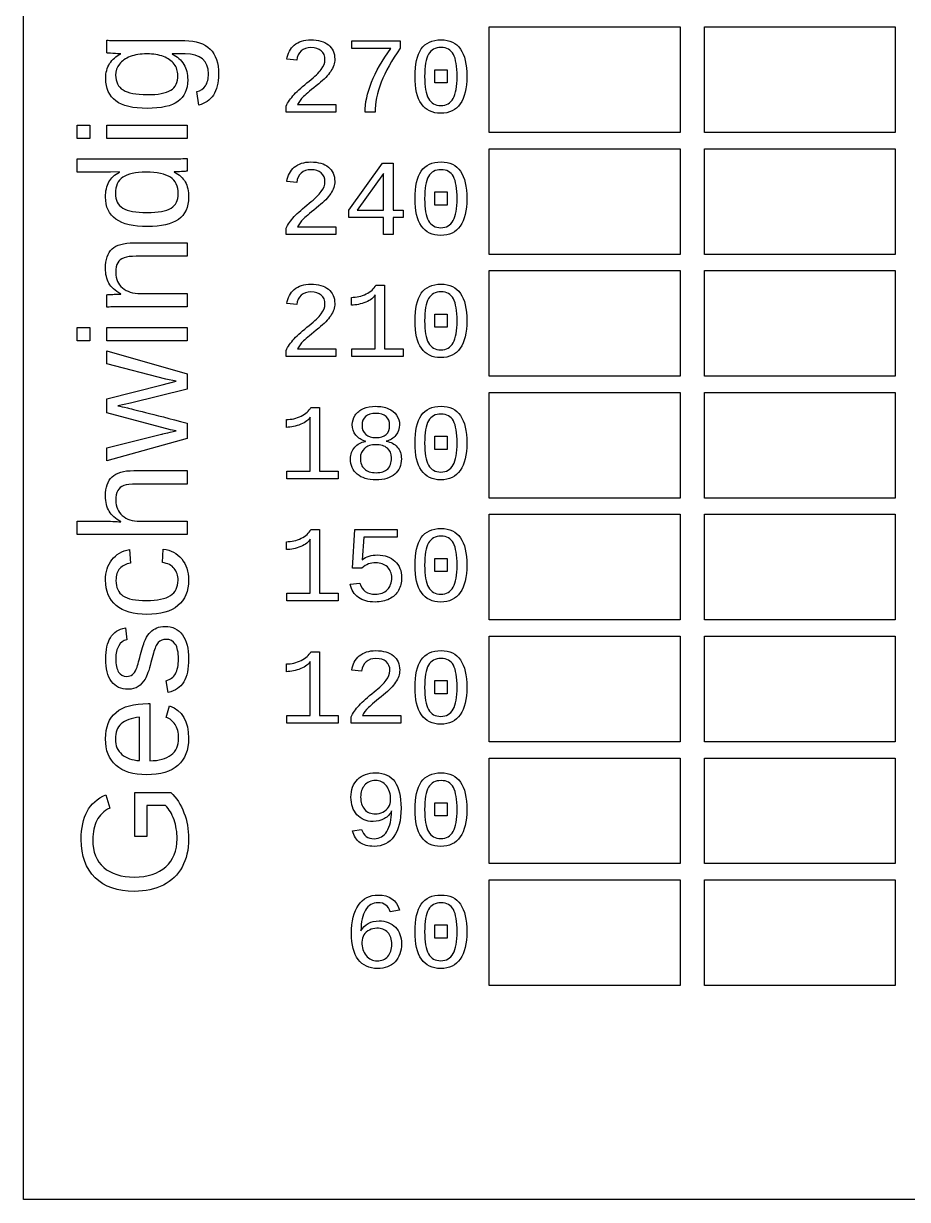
# Model space of a CAD drawing. Extents: x 0 to 218, y 0 to 155.
# Drawn here: x 0.1 to 57.7, y 0.1 to 76.7 of the extents above; entities that cross this region are included whole.
import ezdxf

# ---------------------------------------------------------------- set-up
doc = ezdxf.new("R2010")
doc.units = 0
doc.layers.add('Ebene_1', color=7, linetype='CONTINUOUS')

msp = doc.modelspace()

# ---------------------------------------------------------------- linework, layer by layer
at = {"layer": 'Ebene_1', "color": 7}
for points in [[(0.131722, 154.868278), (217.86828, 154.868278), (217.86828, 154.868278), (217.86828, 0.131717), (217.86828, 0.131717), (0.131722, 0.131717), (0.131722, 0.131717), (0.131722, 154.868278), (0.131722, 154.868278)], [(30.458334, 76.514539), (42.89375, 76.514539), (42.89375, 76.514539), (42.89375, 69.635369), (42.89375, 69.635369), (30.458334, 69.635369), (30.458334, 69.635369), (30.458334, 76.514539), (30.458334, 76.514539)], [(44.481251, 76.514539), (56.916667, 76.514539), (56.916667, 76.514539), (56.916667, 69.635369), (56.916667, 69.635369), (44.481251, 69.635369), (44.481251, 69.635369), (44.481251, 76.514539), (44.481251, 76.514539)], [(8.177939, 74.756552)], [(26.914361, 72.86778), (26.914361, 73.725609), (27.723959, 73.725609), (27.723959, 72.86778)], [(12.837086, 73.435004)], [(28.375083, 73.281194)], [(29.005535, 73.281194)], [(4.459303, 69.253357), (3.629724, 69.253357), (3.629724, 70.121521), (4.459303, 70.121521)], [(10.787254, 69.253357), (5.568624, 69.253357), (5.568624, 70.121521), (10.787254, 70.121521)], [(30.458334, 68.577031), (42.89375, 68.577031), (42.89375, 68.577031), (42.89375, 61.697862), (42.89375, 61.697862), (30.458334, 61.697862), (30.458334, 61.697862), (30.458334, 68.577031), (30.458334, 68.577031)], [(44.481251, 68.577031), (56.916667, 68.577031), (56.916667, 68.577031), (56.916667, 61.697862), (56.916667, 61.697862), (44.481251, 61.697862), (44.481251, 61.697862), (44.481251, 68.577031), (44.481251, 68.577031)], [(24.203072, 64.096071), (24.203072, 62.997086), (23.582955, 62.997086), (23.582955, 64.096071), (21.329861, 64.096071), (21.329861, 64.578385), (23.517497, 67.644521), (24.203072, 67.644521), (24.203072, 64.585275), (24.850748, 64.585275), (24.850748, 64.096071)], [(23.582955, 66.972725), (21.860406, 64.585275), (23.582955, 64.585275)], [(26.914361, 64.909114), (26.914361, 65.766943), (27.723959, 65.766943), (27.723959, 64.909114)], [(28.375083, 65.322525)], [(29.005535, 65.322525)], [(8.173116, 64.420578)], [(30.458334, 60.639523), (42.89375, 60.639523), (42.89375, 60.639523), (42.89375, 53.760354), (42.89375, 53.760354), (30.458334, 53.760354), (30.458334, 53.760354), (30.458334, 60.639523), (30.458334, 60.639523)], [(44.481251, 60.639523), (56.916667, 60.639523), (56.916667, 60.639523), (56.916667, 53.760354), (56.916667, 53.760354), (44.481251, 53.760354), (44.481251, 53.760354), (44.481251, 60.639523), (44.481251, 60.639523)], [(26.914361, 56.950447), (26.914361, 57.808276), (27.723959, 57.808276), (27.723959, 56.950447)], [(4.459303, 56.057262), (3.629724, 56.057262), (3.629724, 56.925426), (4.459303, 56.925426)], [(10.787254, 56.057262), (5.568624, 56.057262), (5.568624, 56.925426), (10.787254, 56.925426)], [(28.375083, 57.363858)], [(29.005535, 57.363858)], [(30.458334, 52.702039), (42.89375, 52.702039), (42.89375, 52.702039), (42.89375, 45.822867), (42.89375, 45.822867), (30.458334, 45.822867), (30.458334, 45.822867), (30.458334, 52.702039), (30.458334, 52.702039)], [(44.481251, 52.702039), (56.916667, 52.702039), (56.916667, 52.702039), (56.916667, 45.822867), (56.916667, 45.822867), (44.481251, 45.822867), (44.481251, 45.822867), (44.481251, 52.702039), (44.481251, 52.702039)], [(23.979139, 50.566188)], [(26.914361, 48.99178), (26.914361, 49.849608), (27.723959, 49.849608), (27.723959, 48.99178)], [(28.375083, 49.405191)], [(29.005535, 49.405191)], [(24.099718, 48.440564)], [(24.743952, 48.381998)], [(30.458334, 44.764527), (42.89375, 44.764527), (42.89375, 44.764527), (42.89375, 37.885357), (42.89375, 37.885357), (30.458334, 37.885357), (30.458334, 37.885357), (30.458334, 44.764527), (30.458334, 44.764527)], [(44.481251, 44.764527), (56.916667, 44.764527), (56.916667, 44.764527), (56.916667, 37.885357), (56.916667, 37.885357), (44.481251, 37.885357), (44.481251, 37.885357), (44.481251, 44.764527), (44.481251, 44.764527)], [(26.914361, 41.033113), (26.914361, 41.890941), (27.723959, 41.890941), (27.723959, 41.033113)], [(28.375083, 41.446524)], [(29.005535, 41.446524)], [(24.761176, 40.650707)], [(8.153824, 39.147357)], [(9.345138, 37.464117)], [(30.458334, 36.827027), (42.89375, 36.827027), (42.89375, 36.827027), (42.89375, 29.947857), (42.89375, 29.947857), (30.458334, 29.947857), (30.458334, 29.947857), (30.458334, 36.827027), (30.458334, 36.827027)], [(44.481251, 36.827027), (56.916667, 36.827027), (56.916667, 36.827027), (56.916667, 29.947857), (56.916667, 29.947857), (44.481251, 29.947857), (44.481251, 29.947857), (44.481251, 36.827027), (44.481251, 36.827027)], [(26.914361, 33.074445), (26.914361, 33.932274), (27.723959, 33.932274), (27.723959, 33.074445)], [(28.375083, 33.487857)], [(29.005535, 33.487857)], [(30.458334, 28.889527), (42.89375, 28.889527), (42.89375, 28.889527), (42.89375, 22.010357), (42.89375, 22.010357), (30.458334, 22.010357), (30.458334, 22.010357), (30.458334, 28.889527), (30.458334, 28.889527)], [(44.481251, 28.889527), (56.916667, 28.889527), (56.916667, 28.889527), (56.916667, 22.010357), (56.916667, 22.010357), (44.481251, 22.010357), (44.481251, 22.010357), (44.481251, 28.889527), (44.481251, 28.889527)], [(24.044597, 26.173423)], [(24.719835, 25.625652)], [(26.914361, 25.115778), (26.914361, 25.973607), (27.723959, 25.973607), (27.723959, 25.115778)], [(28.375083, 25.52919)], [(29.005535, 25.52919)], [(30.458334, 20.952057), (42.89375, 20.952057), (42.89375, 20.952057), (42.89375, 14.072887), (42.89375, 14.072887), (30.458334, 14.072887), (30.458334, 14.072887), (30.458334, 20.952057), (30.458334, 20.952057)], [(44.481251, 20.952057), (56.916667, 20.952057), (56.916667, 20.952057), (56.916667, 14.072887), (56.916667, 14.072887), (44.481251, 14.072887), (44.481251, 14.072887), (44.481251, 20.952057), (44.481251, 20.952057)], [(7.358006, 20.202087)], [(26.914361, 17.157111), (26.914361, 18.01494), (27.723959, 18.01494), (27.723959, 17.157111)], [(28.375083, 17.570523)], [(29.005535, 17.570523)], [(24.12039, 16.754035)], [(24.750842, 16.781596)]]:
    msp.add_lwpolyline(points, close=True, dxfattribs=at)
for points in [[(5.568624, 74.824068), (5.568624, 75.648824)], [(6.649006, 75.619884), (10.637737, 75.619884)], [(24.058377, 75.103649), (21.519343, 75.103649), (21.519343, 75.603188), (24.657825, 75.603188), (24.657825, 75.124318)], [(6.460903, 74.756598), (6.460903, 74.766198)], [(10.65703, 74.756552), (9.817804, 74.756552), (9.817804, 74.746952)], [(17.926107, 74.345726), (17.29221, 74.404294)], [(11.54931, 71.423766), (11.423908, 72.296754)], [(17.988119, 71.458736), (20.478923, 71.458736), (20.478923, 70.955752), (17.240533, 70.955752)], [(17.240533, 70.955752), (17.240533, 71.358829)], [(23.028293, 70.955752), (22.380617, 70.955752)], [(6.37891, 67.054009), (6.37891, 67.063609), (5.795311, 67.054009), (3.629724, 67.054009), (3.629724, 67.922173), (9.711696, 67.922173)], [(10.787254, 67.951113), (10.787254, 67.121534)], [(9.948029, 67.073304), (9.948029, 67.054009)], [(17.926107, 66.38706), (17.29221, 66.445626)], [(17.988119, 63.50007), (20.478923, 63.50007), (20.478923, 62.997086), (17.240533, 62.997086)], [(17.240533, 62.997086), (17.240533, 63.400162)], [(7.309775, 62.447822), (10.787254, 62.447822), (10.787254, 61.57493)], [(10.787254, 61.57493), (7.478585, 61.57493)], [(5.568624, 58.25179), (5.568624, 59.071723)], [(6.460903, 59.110213), (6.460903, 59.124683)], [(7.763149, 59.148894), (10.787254, 59.148894), (10.787254, 58.28073), (6.682768, 58.28073)], [(23.079969, 59.685853), (23.651855, 59.685853), (23.651855, 55.537957), (24.867975, 55.537957), (24.867975, 55.038419), (21.515898, 55.038419)], [(21.515898, 55.038419), (21.515898, 55.537957), (23.028293, 55.537957), (23.028293, 59.0554)], [(17.926107, 58.428393), (17.29221, 58.486959)], [(21.484891, 58.387052), (21.484891, 58.896926)], [(10.068607, 50.192337), (9.711696, 50.274337), (5.568624, 51.364364), (5.568624, 52.295229), (9.152212, 53.206801), (10.068607, 53.428665), (9.398192, 53.578182), (5.568624, 54.566925), (5.568624, 55.415796), (10.787254, 53.920615)], [(17.988119, 55.541403), (20.478923, 55.541403), (20.478923, 55.038419), (17.240533, 55.038419)], [(17.240533, 55.038419), (17.240533, 55.441495)], [(10.787254, 53.920615), (10.787254, 52.91258), (7.097557, 52.001008), (6.282447, 51.827375)], [(18.849393, 51.727185), (19.421279, 51.727185), (19.421279, 47.57929), (20.637397, 47.57929), (20.637397, 47.079751), (17.285319, 47.079751)], [(10.787254, 50.708407), (10.787254, 49.705197), (5.568624, 48.243787), (5.568624, 49.102307), (9.113627, 49.984937)], [(17.254314, 50.428385), (17.254314, 50.938259)], [(17.285319, 47.079751), (17.285319, 47.57929), (18.797716, 47.57929), (18.797716, 51.096733)], [(22.401286, 49.515434), (22.401286, 49.529214)], [(23.762099, 49.536104), (23.762099, 49.522324)], [(7.309775, 47.611957), (10.787254, 47.611957), (10.787254, 46.738967), (7.478585, 46.738967)], [(7.710095, 44.312937), (10.787254, 44.312937), (10.787254, 43.444767), (3.629724, 43.444767), (3.629724, 44.312937), (5.491453, 44.312937)], [(6.460903, 44.274337), (6.460903, 44.288817)], [(18.849393, 43.768518), (19.421279, 43.768518), (19.421279, 39.620623), (20.637397, 39.620623), (20.637397, 39.121084), (17.285319, 39.121084)], [(22.163574, 41.260489), (21.557239, 41.260489), (21.719159, 43.768518), (24.478678, 43.768518), (24.478678, 43.268979), (22.291042, 43.268979), (22.191136, 41.804814)], [(17.254314, 42.469717), (17.254314, 42.979591)], [(17.285319, 39.121084), (17.285319, 39.620623), (18.797716, 39.620623), (18.797716, 43.138066)], [(7.030034, 42.470497), (7.097558, 41.578217)], [(9.176328, 41.621627), (9.234206, 42.499437)], [(21.415988, 40.20629), (22.042995, 40.278637)], [(6.764761, 37.372447), (6.861224, 36.591097)], [(8.592728, 35.722927), (8.428742, 35.100747)], [(18.849393, 35.809851), (19.421279, 35.809851), (19.421279, 31.661956), (20.637397, 31.661956), (20.637397, 31.162417), (17.285319, 31.162417)], [(17.254314, 34.51105), (17.254314, 35.020924)], [(17.285319, 31.162417), (17.285319, 31.661956), (18.797716, 31.661956), (18.797716, 35.179399)], [(22.156684, 34.552391), (21.522788, 34.610958)], [(9.562178, 33.157027), (9.412661, 33.923907)], [(8.245463, 32.438377), (8.361218, 32.438377), (8.361218, 28.714917)], [(9.431954, 31.536447), (9.648995, 32.298507)], [(7.695626, 28.724567), (7.695626, 31.541277)], [(22.218697, 31.665401), (24.709501, 31.665401), (24.709501, 31.162417), (21.471112, 31.162417)], [(21.471112, 31.162417), (21.471112, 31.565494)], [(5.491453, 26.501097), (5.751903, 25.623287)], [(9.383722, 25.801747), (8.158646, 25.801747), (8.158646, 23.771207), (7.386945, 23.771207), (7.386945, 26.650617), (9.730988, 26.650617)], [(21.560684, 24.147707), (22.153239, 24.240724)], [(24.616484, 18.976122), (24.023925, 18.869324)]]:
    msp.add_lwpolyline(points, dxfattribs=at)
for points in [[(5.568624, 75.648824), (5.742256, 75.62953), (6.102384, 75.619884), (6.649006, 75.619884)], [(10.637737, 75.619884), (12.10397, 75.619884), (12.837086, 74.89159), (12.837086, 73.435004)], [(17.29221, 74.404294), (17.338144, 74.794738), (17.497767, 75.103648), (17.771078, 75.331024)], [(17.771078, 75.331024), (18.044389, 75.560696), (18.403827, 75.675533), (18.849393, 75.675533)], [(18.849393, 75.165659), (18.587566, 75.165659), (18.375118, 75.093313), (18.21205, 74.948619)], [(18.849393, 75.675533), (19.338596, 75.675533), (19.719854, 75.56529), (19.993165, 75.344803)], [(19.528077, 74.958954), (19.369602, 75.096757), (19.143374, 75.165659), (18.849393, 75.165659)], [(19.993165, 75.344803), (20.266475, 75.124317), (20.403131, 74.811963), (20.403131, 74.407739)], [(22.800918, 72.909123), (23.083416, 73.609625), (23.502568, 74.341134), (24.058377, 75.103649)], [(24.657825, 75.124318), (23.57147, 73.562541), (23.028293, 72.173019), (23.028293, 70.955752)], [(25.632785, 73.281194), (25.632785, 74.082752), (25.769441, 74.682199), (26.042752, 75.079532)], [(26.042752, 75.079532), (26.316063, 75.476866), (26.745551, 75.675533), (27.331217, 75.675533)], [(27.331217, 75.172549), (26.949961, 75.172549), (26.675502, 75.025559), (26.507839, 74.731579)], [(27.331217, 75.675533), (27.903103, 75.675533), (28.324554, 75.474569), (28.595568, 75.072642)], [(28.130481, 74.724686), (27.96971, 75.023261), (27.703288, 75.172549), (27.331217, 75.172549)], [(28.595568, 75.072642), (28.868879, 74.67301), (29.005535, 74.075861), (29.005535, 73.281194)], [(5.959297, 74.785488), (5.721356, 74.798348), (5.591132, 74.811208), (5.568624, 74.824068)], [(5.742256, 74.124767), (5.909458, 74.398078), (6.149007, 74.608688), (6.460903, 74.756598)], [(6.460903, 74.766198), (6.364441, 74.766198), (6.197239, 74.772628), (5.959297, 74.785488)], [(7.083088, 74.582919), (6.774407, 74.467163), (6.539681, 74.303177), (6.37891, 74.090959)], [(8.177939, 74.756552), (7.753503, 74.756552), (7.388553, 74.698674), (7.083088, 74.582919)], [(9.253498, 74.582919), (8.951248, 74.698674), (8.592728, 74.756552), (8.177939, 74.756552)], [(9.943206, 74.090959), (9.782435, 74.303177), (9.552532, 74.467163), (9.253498, 74.582919)], [(9.817804, 74.746952), (10.152208, 74.582965), (10.404619, 74.357885), (10.575036, 74.071713)], [(12.176317, 73.459129), (12.176317, 74.324077), (11.669888, 74.756552), (10.65703, 74.756552)], [(18.21205, 74.948619), (18.051279, 74.806222), (17.955965, 74.605258), (17.926107, 74.345726)], [(19.524631, 73.746281), (19.685403, 73.962174), (19.765788, 74.170028), (19.765788, 74.369843)], [(19.765788, 74.369843), (19.765788, 74.62478), (19.686551, 74.82115), (19.528077, 74.958954)], [(20.403131, 74.407739), (20.403131, 74.143614), (20.315855, 73.879491), (20.141303, 73.615368)], [(26.507839, 74.731579), (26.342474, 74.437597), (26.259792, 73.954135), (26.259792, 73.281194)], [(28.375083, 73.281194), (28.375083, 73.947245), (28.293549, 74.428409), (28.130481, 74.724686)], [(5.48663, 73.164964), (5.48663, 73.534737), (5.571839, 73.854671), (5.742256, 74.124767)], [(6.37891, 74.090959), (6.214923, 73.881957), (6.13293, 73.644016), (6.13293, 73.377136)], [(10.184363, 73.362666), (10.184363, 73.635976), (10.103977, 73.878741), (9.943206, 74.090959)], [(10.575036, 74.071713), (10.742238, 73.78554), (10.825839, 73.451136), (10.825839, 73.068501)], [(18.735705, 72.984913), (19.100885, 73.276599), (19.36386, 73.530388), (19.524631, 73.746281)], [(20.141303, 73.615368), (19.966752, 73.35354), (19.706073, 73.084822), (19.359267, 72.809214)], [(6.1474, 71.689085), (5.706887, 72.013842), (5.48663, 72.505802), (5.48663, 73.164964)], [(6.13293, 73.377136), (6.13293, 72.933407), (6.293701, 72.610257), (6.615244, 72.407686)], [(9.716519, 72.388393), (10.028415, 72.578103), (10.184363, 72.90286), (10.184363, 73.362666)], [(10.825839, 73.068501), (10.825839, 72.428631), (10.613622, 71.957572), (10.189186, 71.655323)], [(11.978568, 72.677781), (12.110401, 72.877137), (12.176317, 73.137586), (12.176317, 73.459129)], [(12.837086, 73.435013), (12.837086, 72.865883), (12.724546, 72.412508), (12.499467, 72.074889)], [(17.764188, 72.113304), (18.003048, 72.368241), (18.326887, 72.658777), (18.735705, 72.984913)], [(19.359267, 72.809214), (18.88614, 72.43255), (18.557708, 72.154645), (18.37397, 71.975501)], [(22.380617, 70.955752), (22.380617, 71.559792), (22.520717, 72.210916), (22.800918, 72.909123)], [(26.053086, 71.496632), (25.772886, 71.90545), (25.632785, 72.500304), (25.632785, 73.281194)], [(26.259792, 73.281194), (26.259792, 72.626625), (26.343624, 72.147757), (26.511287, 71.844588)], [(28.120144, 71.858368), (28.290103, 72.168426), (28.375083, 72.642701), (28.375083, 73.281194)], [(29.005535, 73.281194), (29.005535, 72.504897), (28.861989, 71.911192), (28.574896, 71.500077)], [(6.615244, 72.407686), (6.936786, 72.205114), (7.457684, 72.103828), (8.177939, 72.103828)], [(8.177939, 72.103828), (8.891763, 72.103828), (9.404623, 72.198683), (9.716519, 72.388393)], [(11.423908, 72.296754), (11.665065, 72.354634), (11.849951, 72.481643), (11.978568, 72.677781)], [(12.499467, 72.074889), (12.277603, 71.737269), (11.960884, 71.520228), (11.54931, 71.423766)], [(17.240533, 71.358829), (17.353073, 71.609173), (17.527624, 71.860664), (17.764188, 72.113304)], [(8.187585, 71.206771), (7.264759, 71.206771), (6.584697, 71.367542), (6.1474, 71.689085)], [(10.189186, 71.655323), (9.76475, 71.356288), (9.09755, 71.206771), (8.187585, 71.206771)], [(18.37397, 71.975501), (18.192528, 71.798652), (18.063911, 71.626397), (17.988119, 71.458736)], [(27.310548, 70.886852), (26.752443, 70.886852), (26.333289, 71.090112), (26.053086, 71.496632)], [(26.511287, 71.844588), (26.681244, 71.543716), (26.949961, 71.39328), (27.317438, 71.39328)], [(28.574896, 71.500077), (28.290102, 71.09126), (27.868653, 70.886852), (27.310548, 70.886852)], [(27.317438, 71.39328), (27.682617, 71.39328), (27.950186, 71.54831), (28.120144, 71.858368)], [(9.711696, 67.922173), (10.255102, 67.922173), (10.613622, 67.931819), (10.787254, 67.951113)], [(17.771078, 67.372357), (18.044389, 67.60203), (18.403827, 67.716866), (18.849393, 67.716866)], [(18.849393, 67.716866), (19.338596, 67.716866), (19.719854, 67.606623), (19.993165, 67.386137)], [(26.042752, 67.120866), (26.316063, 67.518199), (26.745551, 67.716866), (27.331217, 67.716866)], [(27.331217, 67.716866), (27.903103, 67.716866), (28.324554, 67.515903), (28.595568, 67.113976)], [(5.689202, 66.417355), (5.833896, 66.681019), (6.063799, 66.893237), (6.37891, 67.054009)], [(6.595951, 66.721213), (6.274409, 66.499349), (6.113638, 66.145652), (6.113638, 65.660123)], [(8.115238, 67.054009), (7.423922, 67.054009), (6.917493, 66.943077), (6.595951, 66.721213)], [(9.702049, 66.721213), (9.361214, 66.943077), (8.832277, 67.054009), (8.115238, 67.054009)], [(10.213301, 65.650477), (10.213301, 66.142437), (10.042884, 66.499349), (9.702049, 66.721213)], [(10.430342, 67.087774), (10.243848, 67.078127), (10.083077, 67.073304), (9.948029, 67.073304)], [(9.948029, 67.054009), (10.282433, 66.893237), (10.521982, 66.679412), (10.666676, 66.412532)], [(10.787254, 67.121534), (10.735808, 67.111887), (10.616837, 67.100634), (10.430342, 67.087774)], [(17.29221, 66.445626), (17.338144, 66.836071), (17.497767, 67.144981), (17.771078, 67.372357)], [(18.21205, 66.989952), (18.051279, 66.847555), (17.955965, 66.646591), (17.926107, 66.38706)], [(18.849393, 67.206993), (18.587566, 67.206993), (18.375118, 67.134646), (18.21205, 66.989952)], [(19.528077, 67.000287), (19.369602, 67.138091), (19.143374, 67.206993), (18.849393, 67.206993)], [(19.765788, 66.411176), (19.765788, 66.666113), (19.686551, 66.862483), (19.528077, 67.000287)], [(19.993165, 67.386137), (20.266475, 67.165651), (20.403131, 66.853296), (20.403131, 66.449072)], [(25.632785, 65.322525), (25.632785, 66.124084), (25.769441, 66.723531), (26.042752, 67.120866)], [(26.507839, 66.772909), (26.342474, 66.478929), (26.259792, 65.995467), (26.259792, 65.322525)], [(27.331217, 67.213883), (26.949961, 67.213883), (26.675502, 67.066891), (26.507839, 66.772909)], [(28.130481, 66.76602), (27.96971, 67.064595), (27.703288, 67.213883), (27.331217, 67.213883)], [(28.375083, 65.322525), (28.375083, 65.988577), (28.293549, 66.469742), (28.130481, 66.76602)], [(28.595568, 67.113976), (28.868879, 66.714344), (29.005535, 66.117194), (29.005535, 65.322525)], [(5.472161, 65.428613), (5.472161, 65.824109), (5.544508, 66.15369), (5.689202, 66.417355)], [(10.666676, 66.412532), (10.81137, 66.148867), (10.883717, 65.820894), (10.883717, 65.428613)], [(19.524631, 65.787613), (19.685403, 66.003506), (19.765788, 66.21136), (19.765788, 66.411176)], [(20.403131, 66.449072), (20.403131, 66.184948), (20.315855, 65.920824), (20.141303, 65.6567)], [(8.202055, 63.509006), (6.382125, 63.509006), (5.472161, 64.148875), (5.472161, 65.428613)], [(6.113638, 65.660123), (6.113638, 65.222825), (6.276017, 64.906106), (6.600774, 64.709966)], [(9.740634, 64.709966), (10.055746, 64.902891), (10.213301, 65.216395), (10.213301, 65.650477)], [(10.883717, 65.428613), (10.883717, 64.769451), (10.661853, 64.283923), (10.218125, 63.972027)], [(18.735705, 65.026247), (19.100885, 65.317932), (19.36386, 65.57172), (19.524631, 65.787613)], [(20.141303, 65.6567), (19.966752, 65.394872), (19.706073, 65.126155), (19.359267, 64.850547)], [(26.053086, 63.537966), (25.772886, 63.946784), (25.632785, 64.541637), (25.632785, 65.322525)], [(26.259792, 65.322525), (26.259792, 64.667957), (26.343624, 64.189089), (26.511287, 63.88592)], [(28.120144, 63.899701), (28.290103, 64.209759), (28.375083, 64.684034), (28.375083, 65.322525)], [(29.005535, 65.322525), (29.005535, 64.54623), (28.861989, 63.952526), (28.574896, 63.541411)], [(6.600774, 64.709966), (6.922316, 64.51704), (7.44643, 64.420578), (8.173116, 64.420578)], [(8.173116, 64.420578), (8.903017, 64.420578), (9.425523, 64.51704), (9.740634, 64.709966)], [(17.764188, 64.154638), (18.003048, 64.409575), (18.326887, 64.700111), (18.735705, 65.026247)], [(19.359267, 64.850547), (18.88614, 64.473883), (18.557708, 64.195979), (18.37397, 64.016834)], [(10.218125, 63.972027), (9.774396, 63.663346), (9.102373, 63.509006), (8.202055, 63.509006)], [(17.240533, 63.400162), (17.353073, 63.650506), (17.527624, 63.901998), (17.764188, 64.154638)], [(18.37397, 64.016834), (18.192528, 63.839986), (18.063911, 63.667731), (17.988119, 63.50007)], [(26.511287, 63.88592), (26.681244, 63.585049), (26.949961, 63.434613), (27.317438, 63.434613)], [(27.317438, 63.434613), (27.682617, 63.434613), (27.950186, 63.589642), (28.120144, 63.899701)], [(27.310548, 62.928184), (26.752443, 62.928184), (26.333289, 63.131444), (26.053086, 63.537966)], [(28.574896, 63.541411), (28.290102, 63.132593), (27.868653, 62.928184), (27.310548, 62.928184)], [(5.90142, 62.047502), (6.184377, 62.314382), (6.653829, 62.447822), (7.309775, 62.447822)], [(5.472161, 60.793487), (5.472161, 61.365832), (5.615247, 61.783837), (5.90142, 62.047502)], [(6.677944, 61.473645), (6.488234, 61.406121), (6.351579, 61.298404), (6.267978, 61.150495)], [(7.478585, 61.57493), (7.134534, 61.57493), (6.867654, 61.541168), (6.677944, 61.473645)], [(5.698848, 59.814391), (5.547723, 60.078055), (5.472161, 60.404421), (5.472161, 60.793487)], [(6.267978, 61.150495), (6.184377, 61.002585), (6.142577, 60.785544), (6.142577, 60.499372)], [(6.460903, 59.124683), (6.100776, 59.324039), (5.846758, 59.553941), (5.698848, 59.814391)], [(6.142577, 60.499372), (6.142577, 60.081366), (6.285663, 59.751785), (6.571835, 59.510629)], [(17.771078, 59.41369), (18.044389, 59.643363), (18.403827, 59.7582), (18.849393, 59.7582)], [(18.849393, 59.7582), (19.338596, 59.7582), (19.719854, 59.647957), (19.993165, 59.427471)], [(26.042752, 59.162198), (26.316063, 59.559532), (26.745551, 59.7582), (27.331217, 59.7582)], [(27.331217, 59.7582), (27.903103, 59.7582), (28.324554, 59.557236), (28.595568, 59.155308)], [(5.568624, 59.071723), (5.584701, 59.074923), (5.628109, 59.078123), (5.698848, 59.081323)], [(5.698848, 59.081323), (5.769587, 59.084523), (5.851581, 59.087723), (5.944828, 59.090923)], [(5.944828, 59.090923), (6.03486, 59.097323), (6.206885, 59.103753), (6.460903, 59.110213)], [(6.571835, 59.510629), (6.858008, 59.269472), (7.255113, 59.148894), (7.763149, 59.148894)], [(17.29221, 58.486959), (17.338144, 58.877404), (17.497767, 59.186314), (17.771078, 59.41369)], [(18.21205, 59.031285), (18.051279, 58.888887), (17.955965, 58.687923), (17.926107, 58.428393)], [(18.849393, 59.248325), (18.587566, 59.248325), (18.375118, 59.175978), (18.21205, 59.031285)], [(19.528077, 59.04162), (19.369602, 59.179423), (19.143374, 59.248325), (18.849393, 59.248325)], [(19.765788, 58.452508), (19.765788, 58.707445), (19.686551, 58.903816), (19.528077, 59.04162)], [(19.993165, 59.427471), (20.266475, 59.206984), (20.403131, 58.894629), (20.403131, 58.490404)], [(21.484891, 58.896926), (21.824807, 58.896926), (22.1452, 58.971569), (22.446072, 59.120857)], [(23.028293, 59.0554), (22.943314, 58.876255), (22.741203, 58.720078), (22.421958, 58.586867)], [(22.446072, 59.120857), (22.749241, 59.270144), (22.96054, 59.458476), (23.079969, 59.685853)], [(25.632785, 57.363858), (25.632785, 58.165417), (25.769441, 58.764864), (26.042752, 59.162198)], [(27.331217, 59.255216), (26.949961, 59.255216), (26.675502, 59.108225), (26.507839, 58.814243)], [(28.130481, 58.807353), (27.96971, 59.105928), (27.703288, 59.255216), (27.331217, 59.255216)], [(28.595568, 59.155308), (28.868879, 58.755677), (29.005535, 58.158527), (29.005535, 57.363858)], [(6.682768, 58.28073), (6.075053, 58.28073), (5.703671, 58.271083), (5.568624, 58.25179)], [(19.524631, 57.828946), (19.685403, 58.044839), (19.765788, 58.252693), (19.765788, 58.452508)], [(20.403131, 58.490404), (20.403131, 58.22628), (20.315855, 57.962156), (20.141303, 57.698032)], [(22.421958, 58.586867), (22.105008, 58.453657), (21.792653, 58.387052), (21.484891, 58.387052)], [(26.507839, 58.814243), (26.342474, 58.520262), (26.259792, 58.0368), (26.259792, 57.363858)], [(28.375083, 57.363858), (28.375083, 58.02991), (28.293549, 58.511075), (28.130481, 58.807353)], [(18.735705, 57.06758), (19.100885, 57.359265), (19.36386, 57.613053), (19.524631, 57.828946)], [(20.141303, 57.698032), (19.966752, 57.436205), (19.706073, 57.167488), (19.359267, 56.89188)], [(17.764188, 56.195971), (18.003048, 56.450908), (18.326887, 56.741444), (18.735705, 57.06758)], [(19.359267, 56.89188), (18.88614, 56.515216), (18.557708, 56.237312), (18.37397, 56.058167)], [(26.053086, 55.579299), (25.772886, 55.988117), (25.632785, 56.58297), (25.632785, 57.363858)], [(26.259792, 57.363858), (26.259792, 56.70929), (26.343624, 56.230422), (26.511287, 55.927253)], [(28.120144, 55.941034), (28.290103, 56.251092), (28.375083, 56.725367), (28.375083, 57.363858)], [(29.005535, 57.363858), (29.005535, 56.587563), (28.861989, 55.993858), (28.574896, 55.582744)], [(17.240533, 55.441495), (17.353073, 55.691839), (17.527624, 55.94333), (17.764188, 56.195971)], [(18.37397, 56.058167), (18.192528, 55.881319), (18.063911, 55.709064), (17.988119, 55.541403)], [(26.511287, 55.927253), (26.681244, 55.626382), (26.949961, 55.475946), (27.317438, 55.475946)], [(27.317438, 55.475946), (27.682617, 55.475946), (27.950186, 55.630975), (28.120144, 55.941034)], [(27.310548, 54.969517), (26.752443, 54.969517), (26.333289, 55.172777), (26.053086, 55.579299)], [(28.574896, 55.582744), (28.290102, 55.173926), (27.868653, 54.969517), (27.310548, 54.969517)], [(6.282447, 51.827375), (6.427141, 51.798435), (6.636144, 51.753419), (6.909455, 51.692327)], [(6.909455, 51.692327), (7.17955, 51.631233), (8.47215, 51.30326), (10.787254, 50.708407)], [(18.215495, 51.16219), (18.518663, 51.311477), (18.729963, 51.499809), (18.849393, 51.727185)], [(21.736383, 51.220756), (21.865, 51.404494), (22.045294, 51.546891), (22.277263, 51.647948)], [(22.277263, 51.647948), (22.509232, 51.749004), (22.775652, 51.799532), (23.076524, 51.799532)], [(23.076524, 51.33789), (22.794027, 51.33789), (22.573541, 51.272433), (22.415066, 51.141519)], [(23.076524, 51.799532), (23.391177, 51.799532), (23.665636, 51.747855), (23.899902, 51.644502)], [(23.744875, 51.141519), (23.590993, 51.272433), (23.36821, 51.33789), (23.076524, 51.33789)], [(23.899902, 51.644502), (24.134169, 51.543446), (24.313314, 51.402197), (24.437337, 51.220756)], [(26.042752, 51.203531), (26.316063, 51.600865), (26.745551, 51.799533), (27.331217, 51.799533)], [(27.331217, 51.799533), (27.903103, 51.799533), (28.324554, 51.598569), (28.595568, 51.196641)], [(17.254314, 50.938259), (17.59423, 50.938259), (17.914623, 51.012902), (18.215495, 51.16219)], [(18.191379, 50.6282), (17.874431, 50.49499), (17.562075, 50.428385), (17.254314, 50.428385)], [(18.797716, 51.096733), (18.712737, 50.917588), (18.510625, 50.76141), (18.191379, 50.6282)], [(21.546902, 50.607529), (21.546902, 50.832608), (21.610062, 51.037017), (21.736383, 51.220756)], [(21.781169, 49.921955), (21.624991, 50.12177), (21.546902, 50.350295), (21.546902, 50.607529)], [(22.415066, 51.141519), (22.258889, 51.010606), (22.180801, 50.818829), (22.180801, 50.566188)], [(22.180801, 50.566188), (22.180801, 50.311251), (22.260038, 50.113733), (22.418511, 49.973632)], [(23.083416, 49.763481), (23.680565, 49.763481), (23.979139, 50.03105), (23.979139, 50.566188)], [(23.979139, 50.566188), (23.979139, 50.821125), (23.901051, 51.012902), (23.744875, 51.141519)], [(24.623373, 50.600638), (24.623373, 50.341108), (24.544136, 50.111435), (24.385661, 49.911619)], [(24.437337, 51.220756), (24.561361, 51.039314), (24.623373, 50.832608), (24.623373, 50.600638)], [(25.632785, 49.405191), (25.632785, 50.20675), (25.769441, 50.806197), (26.042752, 51.203531)], [(26.507839, 50.855576), (26.342474, 50.561595), (26.259792, 50.078133), (26.259792, 49.405191)], [(27.331217, 51.296549), (26.949961, 51.296549), (26.675502, 51.149558), (26.507839, 50.855576)], [(28.130481, 50.848686), (27.96971, 51.147261), (27.703288, 51.296549), (27.331217, 51.296549)], [(28.375083, 49.405191), (28.375083, 50.071243), (28.293549, 50.552408), (28.130481, 50.848686)], [(28.595568, 51.196641), (28.868879, 50.79701), (29.005535, 50.19986), (29.005535, 49.405191)], [(9.113627, 49.984937), (9.190797, 50.00747), (9.509124, 50.076603), (10.068607, 50.192337)], [(22.401286, 49.529214), (22.144053, 49.591226), (21.937347, 49.722139), (21.781169, 49.921955)], [(22.418511, 49.973632), (22.576985, 49.833531), (22.798621, 49.763481), (23.083416, 49.763481)], [(24.385661, 49.911619), (24.227186, 49.711804), (24.019332, 49.586632), (23.762099, 49.536104)], [(21.433215, 48.375108), (21.433215, 48.671386), (21.523936, 48.922878), (21.705376, 49.129583)], [(21.705376, 49.129583), (21.886819, 49.338586), (22.118789, 49.467203), (22.401286, 49.515434)], [(22.339276, 49.057236), (22.162427, 48.898762), (22.074002, 48.688611), (22.074002, 48.426784)], [(23.076524, 49.298393), (22.764169, 49.298393), (22.51842, 49.218008), (22.339276, 49.057236)], [(23.831002, 49.074462), (23.651856, 49.223749), (23.400363, 49.298393), (23.076524, 49.298393)], [(23.762099, 49.522324), (24.060674, 49.474093), (24.298386, 49.347773), (24.475233, 49.143364)], [(24.099718, 48.440564), (24.099718, 48.716172), (24.010146, 48.927471), (23.831002, 49.074462)], [(24.475233, 49.143364), (24.654379, 48.941252), (24.743952, 48.687463), (24.743952, 48.381998)], [(26.053086, 47.620632), (25.772886, 48.02945), (25.632785, 48.624303), (25.632785, 49.405191)], [(26.259792, 49.405191), (26.259792, 48.750623), (26.343624, 48.271755), (26.511287, 47.968586)], [(28.120144, 47.982367), (28.290103, 48.292425), (28.375083, 48.7667), (28.375083, 49.405191)], [(29.005535, 49.405191), (29.005535, 48.628896), (28.861989, 48.035191), (28.574896, 47.624077)], [(21.870741, 47.372585), (21.579057, 47.613741), (21.433215, 47.947916), (21.433215, 48.375108)], [(22.074002, 48.426784), (22.074002, 48.116725), (22.160129, 47.880162), (22.332383, 47.717094)], [(23.851671, 47.713649), (24.017036, 47.872124), (24.099718, 48.114429), (24.099718, 48.440564)], [(24.743952, 48.381998), (24.743952, 47.959399), (24.600406, 47.625225), (24.313314, 47.379475)], [(5.896597, 47.206817), (6.176338, 47.47691), (6.647398, 47.611957), (7.309775, 47.611957)], [(22.332383, 47.717094), (22.506936, 47.556323), (22.761874, 47.475938), (23.097196, 47.475938)], [(23.097196, 47.475938), (23.434815, 47.475938), (23.686307, 47.555175), (23.851671, 47.713649)], [(27.310548, 47.010849), (26.752443, 47.010849), (26.333289, 47.21411), (26.053086, 47.620632)], [(26.511287, 47.968586), (26.681244, 47.667714), (26.949961, 47.517279), (27.317438, 47.517279)], [(28.574896, 47.624077), (28.290102, 47.215259), (27.868653, 47.010849), (27.310548, 47.010849)], [(27.317438, 47.517279), (27.682617, 47.517279), (27.950186, 47.672308), (28.120144, 47.982367)], [(5.472161, 45.957627), (5.472161, 46.52354), (5.613639, 46.939937), (5.896597, 47.206817)], [(7.478585, 46.738967), (7.112026, 46.738967), (6.840323, 46.705207), (6.663475, 46.637687)], [(23.090306, 47.010849), (22.571245, 47.010849), (22.164723, 47.131428), (21.870741, 47.372585)], [(24.313314, 47.379475), (24.02852, 47.133725), (23.62085, 47.010849), (23.090306, 47.010849)], [(6.267978, 46.304887), (6.184377, 46.150547), (6.142577, 45.93672), (6.142577, 45.663407)], [(6.663475, 46.637687), (6.483411, 46.57016), (6.351579, 46.459227), (6.267978, 46.304887)], [(5.713318, 44.959237), (5.552546, 45.222897), (5.472161, 45.555693), (5.472161, 45.957627)], [(6.142577, 45.663407), (6.142577, 45.255053), (6.284055, 44.92708), (6.567012, 44.679487)], [(6.460903, 44.288817), (6.120069, 44.47531), (5.870873, 44.698783), (5.713318, 44.959237)], [(6.567012, 44.679487), (6.849969, 44.43512), (7.230997, 44.312937), (7.710095, 44.312937)], [(5.491453, 44.312937), (5.687594, 44.312937), (5.890166, 44.306503), (6.099168, 44.293637)], [(6.099168, 44.293637), (6.308171, 44.28397), (6.428749, 44.277537), (6.460903, 44.274337)], [(18.215495, 43.203523), (18.518663, 43.35281), (18.729963, 43.541142), (18.849393, 43.768518)], [(26.042752, 43.244864), (26.316063, 43.642198), (26.745551, 43.840866), (27.331217, 43.840866)], [(27.331217, 43.840866), (27.903103, 43.840866), (28.324554, 43.639902), (28.595568, 43.237974)], [(17.254314, 42.979591), (17.59423, 42.979591), (17.914623, 43.054235), (18.215495, 43.203523)], [(18.797716, 43.138066), (18.712737, 42.958921), (18.510625, 42.802743), (18.191379, 42.669533)], [(25.632785, 41.446524), (25.632785, 42.248083), (25.769441, 42.847529), (26.042752, 43.244864)], [(27.331217, 43.337881), (26.949961, 43.337881), (26.675502, 43.190891), (26.507839, 42.896909)], [(28.130481, 42.890019), (27.96971, 43.188594), (27.703288, 43.337881), (27.331217, 43.337881)], [(28.595568, 43.237974), (28.868879, 42.838343), (29.005535, 42.241193), (29.005535, 41.446524)], [(5.886951, 41.804907), (6.163477, 42.1586), (6.544505, 42.380463), (7.030034, 42.470497)], [(9.234206, 42.499437), (9.735812, 42.43191), (10.136132, 42.218083), (10.435166, 41.857957)], [(18.191379, 42.669533), (17.874431, 42.536323), (17.562075, 42.469717), (17.254314, 42.469717)], [(26.507839, 42.896909), (26.342474, 42.602928), (26.259792, 42.119466), (26.259792, 41.446524)], [(28.375083, 41.446524), (28.375083, 42.112576), (28.293549, 42.593741), (28.130481, 42.890019)], [(5.472161, 40.478537), (5.472161, 41.012297), (5.610424, 41.45442), (5.886951, 41.804907)], [(7.097558, 41.578217), (6.808169, 41.533217), (6.578267, 41.41907), (6.407849, 41.235777)], [(9.948029, 41.235777), (9.780827, 41.444777), (9.523593, 41.573393), (9.176328, 41.621627)], [(10.435166, 41.857957), (10.7342, 41.49783), (10.883717, 41.04124), (10.883717, 40.488187)], [(22.597657, 41.529206), (22.452964, 41.476381), (22.308269, 41.386809), (22.163574, 41.260489)], [(22.191136, 41.804814), (22.459853, 42.01152), (22.794028, 42.114873), (23.193658, 42.114873)], [(23.066189, 41.608443), (22.898528, 41.608443), (22.742351, 41.582031), (22.597657, 41.529206)], [(23.831002, 41.336281), (23.640373, 41.517723), (23.385436, 41.608443), (23.066189, 41.608443)], [(23.193658, 42.114873), (23.662191, 42.114873), (24.040003, 41.979365), (24.327096, 41.708351)], [(24.327096, 41.708351), (24.616483, 41.439634), (24.761176, 41.087086), (24.761176, 40.650707)], [(26.053086, 39.661964), (25.772886, 40.070782), (25.632785, 40.665636), (25.632785, 41.446524)], [(26.259792, 41.446524), (26.259792, 40.791956), (26.343624, 40.313088), (26.511287, 40.009919)], [(28.120144, 40.023699), (28.290103, 40.333758), (28.375083, 40.808033), (28.375083, 41.446524)], [(29.005535, 41.446524), (29.005535, 40.670229), (28.861989, 40.076524), (28.574896, 39.66541)], [(6.407849, 41.235777), (6.237432, 41.052497), (6.152223, 40.792047), (6.152223, 40.454427)], [(10.198832, 40.464067), (10.198832, 40.772753), (10.115231, 41.02999), (9.948029, 41.235777)], [(23.827557, 39.848), (24.020482, 40.040925), (24.116945, 40.303901), (24.116945, 40.636927)], [(24.116945, 40.636927), (24.116945, 40.921721), (24.021631, 41.154839), (23.831002, 41.336281)], [(24.761176, 40.650707), (24.761176, 40.331461), (24.693423, 40.05126), (24.557916, 39.810104)], [(6.166693, 38.819387), (5.703672, 39.205233), (5.472161, 39.758283), (5.472161, 40.478537)], [(6.152223, 40.454427), (6.152223, 39.99462), (6.304956, 39.661823), (6.610421, 39.456037)], [(9.697226, 39.475327), (10.03163, 39.69398), (10.198832, 40.02356), (10.198832, 40.464067)], [(10.883717, 40.488187), (10.883717, 39.758287), (10.653815, 39.20041), (10.194009, 38.814557)], [(21.943089, 39.348461), (21.665185, 39.54598), (21.489484, 39.831923), (21.415988, 40.20629)], [(22.042995, 40.278637), (22.173909, 39.79862), (22.510381, 39.558612), (23.05241, 39.558612)], [(23.05241, 39.558612), (23.376249, 39.558612), (23.634632, 39.655074), (23.827557, 39.848)], [(26.511287, 40.009919), (26.681244, 39.709047), (26.949961, 39.558612), (27.317438, 39.558612)], [(27.317438, 39.558612), (27.682617, 39.558612), (27.950186, 39.713641), (28.120144, 40.023699)], [(6.610421, 39.456037), (6.915886, 39.25025), (7.430354, 39.147357), (8.153824, 39.147357)], [(8.153823, 39.147357), (8.848355, 39.147357), (9.362822, 39.25668), (9.697226, 39.475327)], [(23.038628, 39.052183), (22.586173, 39.052183), (22.220993, 39.150942), (21.943089, 39.348461)], [(23.961915, 39.248553), (23.702384, 39.117639), (23.394621, 39.052183), (23.038628, 39.052183)], [(24.557916, 39.810104), (24.422408, 39.568947), (24.223741, 39.381763), (23.961915, 39.248553)], [(27.310548, 39.052183), (26.752443, 39.052183), (26.333289, 39.255443), (26.053086, 39.661964)], [(28.574896, 39.66541), (28.290102, 39.256592), (27.868653, 39.052183), (27.310548, 39.052183)], [(8.173116, 38.240607), (7.295306, 38.240607), (6.626498, 38.433533), (6.166693, 38.819387)], [(10.194009, 38.814557), (9.730988, 38.431923), (9.057357, 38.240607), (8.173116, 38.240607)], [(5.790488, 36.726147), (5.993059, 37.06698), (6.317817, 37.282413), (6.764761, 37.372447)], [(8.076653, 36.615207), (8.173116, 36.81778), (8.280833, 36.976943), (8.399803, 37.092697)], [(8.399803, 37.092697), (8.518774, 37.21167), (8.657037, 37.30331), (8.814593, 37.367617)], [(8.814593, 37.367617), (8.968933, 37.43195), (9.145781, 37.464117), (9.345138, 37.464117)], [(9.345137, 37.464087), (9.837097, 37.464087), (10.216517, 37.27759), (10.483397, 36.904597)], [(10.483397, 36.904597), (10.750277, 36.534823), (10.883717, 36.015533), (10.883717, 35.346727)], [(5.48663, 35.356377), (5.48663, 35.931937), (5.587916, 36.388527), (5.790488, 36.726147)], [(6.330679, 36.200417), (6.205278, 35.991417), (6.142577, 35.71007), (6.142577, 35.356377)], [(6.861224, 36.591097), (6.629713, 36.54283), (6.452865, 36.412603), (6.330679, 36.200417)], [(7.753504, 35.621647), (7.869259, 36.081453), (7.976975, 36.41264), (8.076653, 36.615207)], [(8.911055, 36.407817), (8.782438, 36.266337), (8.676329, 36.03804), (8.592728, 35.722927)], [(9.412661, 36.620037), (9.206874, 36.620037), (9.039672, 36.549297), (8.911055, 36.407817)], [(10.020376, 36.311357), (9.885328, 36.517143), (9.682757, 36.620037), (9.412661, 36.620037)], [(10.222948, 35.346727), (10.222948, 35.78724), (10.155424, 36.108783), (10.020376, 36.311357)], [(5.862835, 33.870847), (5.612032, 34.21168), (5.48663, 34.706857), (5.48663, 35.356377)], [(6.142577, 35.356377), (6.142577, 34.96409), (6.202062, 34.6747), (6.321033, 34.488207)], [(7.473762, 34.666667), (7.541286, 34.817793), (7.634533, 35.13612), (7.753504, 35.621647)], [(10.030022, 34.382097), (10.158639, 34.61361), (10.222948, 34.935153), (10.222948, 35.346727)], [(10.883717, 35.346727), (10.883717, 34.697213), (10.777608, 34.195607), (10.56539, 33.841907)], [(17.254314, 35.020924), (17.59423, 35.020924), (17.914623, 35.095568), (18.215495, 35.244856)], [(18.215495, 35.244856), (18.518663, 35.394143), (18.729963, 35.582475), (18.849393, 35.809851)], [(21.522788, 34.610958), (21.568721, 35.001402), (21.728343, 35.310312), (22.001654, 35.537689)], [(22.001654, 35.537689), (22.274965, 35.767362), (22.634404, 35.882198), (23.079969, 35.882198)], [(23.079969, 35.372324), (22.818143, 35.372324), (22.605695, 35.299977), (22.442627, 35.155283)], [(23.079969, 35.882198), (23.569173, 35.882198), (23.95043, 35.771955), (24.223741, 35.551469)], [(23.758654, 35.165618), (23.600179, 35.303422), (23.373951, 35.372324), (23.079969, 35.372324)], [(24.223741, 35.551469), (24.497053, 35.330983), (24.633708, 35.018628), (24.633708, 34.614403)], [(25.632785, 33.487857), (25.632785, 34.289416), (25.769441, 34.888862), (26.042752, 35.286197)], [(26.042752, 35.286197), (26.316063, 35.683531), (26.745551, 35.882198), (27.331217, 35.882198)], [(27.331217, 35.379214), (26.949961, 35.379214), (26.675502, 35.232224), (26.507839, 34.938242)], [(27.331217, 35.882198), (27.903103, 35.882198), (28.324554, 35.681234), (28.595568, 35.279307)], [(28.130481, 34.931352), (27.96971, 35.229927), (27.703288, 35.379214), (27.331217, 35.379214)], [(28.595568, 35.279307), (28.868879, 34.879676), (29.005535, 34.282526), (29.005535, 33.487857)], [(6.321033, 34.488207), (6.440003, 34.301713), (6.620067, 34.208467), (6.861224, 34.208467)], [(7.227782, 34.324227), (7.324245, 34.401393), (7.406238, 34.51554), (7.473762, 34.666667)], [(8.428742, 35.100747), (8.300125, 34.602353), (8.174724, 34.24705), (8.052538, 34.034837)], [(18.191379, 34.710866), (17.874431, 34.577655), (17.562075, 34.51105), (17.254314, 34.51105)], [(18.797716, 35.179399), (18.712737, 35.000254), (18.510625, 34.844076), (18.191379, 34.710866)], [(22.442627, 35.155283), (22.281856, 35.012886), (22.186542, 34.811922), (22.156684, 34.552391)], [(23.755209, 33.952945), (23.915981, 34.168837), (23.996366, 34.376692), (23.996366, 34.576507)], [(23.996366, 34.576507), (23.996366, 34.831444), (23.917129, 35.027815), (23.758654, 35.165618)], [(24.633708, 34.614403), (24.633708, 34.350279), (24.546433, 34.086155), (24.371882, 33.822031)], [(26.507839, 34.938242), (26.342474, 34.644261), (26.259792, 34.160799), (26.259792, 33.487857)], [(28.375083, 33.487857), (28.375083, 34.153909), (28.293549, 34.635074), (28.130481, 34.931352)], [(6.94804, 33.364417), (6.472157, 33.364417), (6.110422, 33.533227), (5.862835, 33.870847)], [(6.861224, 34.208467), (7.009133, 34.208467), (7.131319, 34.247053), (7.227782, 34.324227)], [(8.052538, 34.034837), (7.927136, 33.82583), (7.776011, 33.661843), (7.599163, 33.542877)], [(9.412661, 33.923907), (9.692403, 33.99786), (9.89819, 34.15059), (10.030022, 34.382097)], [(10.56539, 33.841907), (10.349957, 33.491427), (10.015553, 33.263133), (9.562178, 33.157027)], [(22.966283, 33.191579), (23.331462, 33.483263), (23.594438, 33.737052), (23.755209, 33.952945)], [(24.371882, 33.822031), (24.197329, 33.560204), (23.93665, 33.291486), (23.589845, 33.015879)], [(7.599163, 33.542877), (7.422315, 33.423903), (7.205274, 33.364417), (6.94804, 33.364417)], [(21.994764, 32.319969), (22.233625, 32.574907), (22.557464, 32.865443), (22.966283, 33.191579)], [(23.589845, 33.015879), (23.116719, 32.639215), (22.788286, 32.361311), (22.604547, 32.182166)], [(26.053086, 31.703297), (25.772886, 32.112115), (25.632785, 32.706969), (25.632785, 33.487857)], [(26.259792, 33.487857), (26.259792, 32.833289), (26.343624, 32.35442), (26.511287, 32.051252)], [(28.120144, 32.065032), (28.290103, 32.375091), (28.375083, 32.849366), (28.375083, 33.487857)], [(29.005535, 33.487857), (29.005535, 32.711562), (28.861989, 32.117857), (28.574896, 31.706742)], [(5.472161, 30.137747), (5.472161, 31.6715), (6.396595, 32.438377), (8.245463, 32.438377)], [(9.648995, 32.298507), (10.472143, 31.986613), (10.883717, 31.277613), (10.883717, 30.171507)], [(21.471112, 31.565494), (21.583651, 31.815837), (21.758202, 32.067329), (21.994764, 32.319969)], [(22.604547, 32.182166), (22.423105, 32.005317), (22.294488, 31.833063), (22.218697, 31.665401)], [(7.695626, 31.541277), (7.145788, 31.49301), (6.745468, 31.353137), (6.494665, 31.121657)], [(10.005907, 31.073427), (9.854782, 31.301727), (9.663464, 31.456067), (9.431954, 31.536447)], [(27.310548, 31.093516), (26.752443, 31.093516), (26.333289, 31.296776), (26.053086, 31.703297)], [(26.511287, 32.051252), (26.681244, 31.75038), (26.949961, 31.599944), (27.317438, 31.599944)], [(28.574896, 31.706742), (28.290102, 31.297925), (27.868653, 31.093516), (27.310548, 31.093516)], [(27.317438, 31.599944), (27.682617, 31.599944), (27.950186, 31.754974), (28.120144, 32.065032)], [(6.494665, 31.121657), (6.240647, 30.89015), (6.113638, 30.557357), (6.113638, 30.123277)], [(10.232594, 30.171507), (10.232594, 30.547707), (10.157032, 30.848347), (10.005907, 31.073427)], [(6.161869, 28.406237), (5.702064, 28.811383), (5.472161, 29.388553), (5.472161, 30.137747)], [(6.113638, 30.123277), (6.113638, 29.702057), (6.255116, 29.36765), (6.538073, 29.120057)], [(9.745457, 29.086297), (10.070215, 29.333883), (10.232594, 29.69562), (10.232594, 30.171507)], [(10.883717, 30.171507), (10.883717, 29.399807), (10.653814, 28.811383), (10.194009, 28.406237)], [(6.538073, 29.120057), (6.817815, 28.87569), (7.203666, 28.74386), (7.695626, 28.724567)], [(8.144177, 27.803347), (7.282444, 27.803347), (6.621674, 28.00431), (6.161869, 28.406237)], [(10.194009, 28.406237), (9.734203, 28.00431), (9.050926, 27.803347), (8.144177, 27.803347)], [(8.361218, 28.714917), (8.959287, 28.714917), (9.4207, 28.83871), (9.745457, 29.086297)], [(21.891413, 27.496339), (22.1808, 27.781134), (22.575837, 27.923531), (23.076524, 27.923531)], [(23.076524, 27.923531), (24.172065, 27.923531), (24.719835, 27.157572), (24.719835, 25.625652)], [(26.042752, 27.32753), (26.316063, 27.724864), (26.745551, 27.923531), (27.331217, 27.923531)], [(27.331217, 27.923531), (27.903103, 27.923531), (28.324554, 27.722567), (28.595568, 27.32064)], [(21.460774, 26.342232), (21.460774, 26.829139), (21.604321, 27.213842), (21.891413, 27.496339)], [(22.34961, 27.120824), (22.177356, 26.921008), (22.091229, 26.661478), (22.091229, 26.342232)], [(23.055855, 27.420547), (22.75728, 27.420547), (22.521865, 27.320639), (22.34961, 27.120824)], [(23.768989, 27.072593), (23.58525, 27.304562), (23.347538, 27.420547), (23.055855, 27.420547)], [(24.044597, 26.173423), (24.044597, 26.543196), (23.952728, 26.84292), (23.768989, 27.072593)], [(25.632785, 25.52919), (25.632785, 26.330749), (25.769441, 26.930195), (26.042752, 27.32753)], [(26.507839, 26.979575), (26.342474, 26.685593), (26.259792, 26.202132), (26.259792, 25.52919)], [(27.331217, 27.420547), (26.949961, 27.420547), (26.675502, 27.273557), (26.507839, 26.979575)], [(28.130481, 26.972685), (27.96971, 27.27126), (27.703288, 27.420547), (27.331217, 27.420547)], [(28.375083, 25.52919), (28.375083, 26.195242), (28.293549, 26.676407), (28.130481, 26.972685)], [(28.595568, 27.32064), (28.868879, 26.921009), (29.005535, 26.323859), (29.005535, 25.52919)], [(4.271201, 25.415897), (4.525219, 25.885343), (4.93197, 26.247077), (5.491453, 26.501097)], [(9.730988, 26.650617), (10.097546, 26.29049), (10.382111, 25.84837), (10.584683, 25.324257)], [(21.853517, 25.195015), (21.591689, 25.488997), (21.460774, 25.871403), (21.460774, 26.342232)], [(22.091229, 26.342232), (22.091229, 26.0138), (22.177356, 25.748528), (22.34961, 25.546415)], [(23.910239, 25.694554), (23.999811, 25.836952), (24.044597, 25.996574), (24.044597, 26.173423)], [(3.890173, 23.583107), (3.890173, 24.335513), (4.017182, 24.946443), (4.271201, 25.415897)], [(5.751903, 25.623287), (5.366052, 25.43036), (5.084702, 25.16348), (4.907854, 24.822647)], [(9.93356, 24.866057), (9.798512, 25.25191), (9.615233, 25.563807), (9.383722, 25.801747)], [(10.584683, 25.324257), (10.784039, 24.803357), (10.883717, 24.23744), (10.883717, 23.626507)], [(22.34961, 25.546415), (22.521865, 25.3466), (22.754983, 25.246692), (23.048965, 25.246692)], [(23.048965, 25.246692), (23.223516, 25.246692), (23.387732, 25.285736), (23.541614, 25.363825)], [(23.541614, 25.363825), (23.69779, 25.444211), (23.820666, 25.554454), (23.910239, 25.694554)], [(24.106608, 25.443062), (24.014739, 25.236357), (23.857413, 25.069844), (23.634631, 24.943523)], [(23.799995, 24.113255), (23.99981, 24.434798), (24.102015, 24.878067), (24.106608, 25.443062)], [(24.719835, 25.625652), (24.719835, 24.830984), (24.567103, 24.216608), (24.261638, 23.782526)], [(26.053086, 23.74463), (25.772886, 24.153448), (25.632785, 24.748302), (25.632785, 25.52919)], [(26.259792, 25.52919), (26.259792, 24.874622), (26.343624, 24.395753), (26.511287, 24.092585)], [(28.120144, 24.106365), (28.290103, 24.416424), (28.375083, 24.890699), (28.375083, 25.52919)], [(29.005535, 25.52919), (29.005535, 24.752895), (28.861989, 24.15919), (28.574896, 23.748075)], [(4.907854, 24.822647), (4.731006, 24.485027), (4.642582, 24.063807), (4.642582, 23.558987)], [(10.136131, 23.626507), (10.136131, 24.07024), (10.068607, 24.483423), (9.93356, 24.866057)], [(22.900825, 24.757488), (22.466742, 24.757488), (22.11764, 24.903331), (21.853517, 25.195015)], [(23.634631, 24.943523), (23.411848, 24.8195), (23.167246, 24.757488), (22.900825, 24.757488)], [(22.049888, 23.37256), (21.82251, 23.533331), (21.659442, 23.791713), (21.560684, 24.147707)], [(22.153239, 24.240724), (22.277264, 23.836499), (22.550575, 23.634387), (22.973172, 23.634387)], [(24.261638, 23.782526), (23.956173, 23.350741), (23.523239, 23.134848), (22.962838, 23.134848)], [(22.973172, 23.634387), (23.326869, 23.634387), (23.602477, 23.79401), (23.799995, 24.113255)], [(26.511287, 24.092585), (26.681244, 23.791713), (26.949961, 23.641277), (27.317438, 23.641277)], [(28.574896, 23.748075), (28.290102, 23.339257), (27.868653, 23.134848), (27.310548, 23.134848)], [(27.317438, 23.641277), (27.682617, 23.641277), (27.950186, 23.796307), (28.120144, 24.106365)], [(4.796922, 21.089547), (4.192423, 21.68118), (3.890173, 22.512367), (3.890173, 23.583107)], [(4.642582, 23.558987), (4.642582, 22.774427), (4.880523, 22.17475), (5.356406, 21.759957)], [(9.393369, 21.798547), (9.888544, 22.23906), (10.136131, 22.84838), (10.136131, 23.626507)], [(10.883717, 23.626507), (10.883717, 22.9159), (10.742238, 22.303363), (10.459281, 21.788897)], [(22.962838, 23.134848), (22.583877, 23.134848), (22.27956, 23.214086), (22.049888, 23.37256)], [(27.310548, 23.134848), (26.752443, 23.134848), (26.333289, 23.338109), (26.053086, 23.74463)], [(5.356406, 21.759957), (5.829073, 21.34517), (6.496273, 21.137777), (7.358006, 21.137777)], [(7.358006, 21.137777), (8.216524, 21.137777), (8.894978, 21.358033), (9.393369, 21.798547)], [(10.459281, 21.788897), (10.176324, 21.27443), (9.769573, 20.88054), (9.239028, 20.607227)], [(7.358006, 20.202087), (6.255116, 20.202087), (5.401422, 20.497907), (4.796922, 21.089547)], [(9.239028, 20.607227), (8.705268, 20.337133), (8.078261, 20.202087), (7.358006, 20.202087)], [(21.949978, 19.310296), (22.253147, 19.746675), (22.680339, 19.964864), (23.231554, 19.964864)], [(23.231554, 19.964864), (23.964212, 19.964864), (24.425855, 19.635283), (24.616484, 18.976122)], [(26.042752, 19.368862), (26.316063, 19.766197), (26.745551, 19.964864), (27.331217, 19.964864)], [(27.331217, 19.964864), (27.903103, 19.964864), (28.324554, 19.7639), (28.595568, 19.361972)], [(21.495226, 17.456835), (21.495226, 18.256097), (21.64681, 18.873917), (21.949978, 19.310296)], [(23.224664, 19.46188), (22.873264, 19.46188), (22.599953, 19.302257), (22.404731, 18.983012)], [(24.023925, 18.869324), (23.9022, 19.264361), (23.635779, 19.46188), (23.224664, 19.46188)], [(25.632785, 17.570523), (25.632785, 18.372082), (25.769441, 18.971528), (26.042752, 19.368862)], [(27.331217, 19.46188), (26.949961, 19.46188), (26.675502, 19.314889), (26.507839, 19.020908)], [(28.130481, 19.014018), (27.96971, 19.312593), (27.703288, 19.46188), (27.331217, 19.46188)], [(28.595568, 19.361972), (28.868879, 18.962341), (29.005535, 18.365191), (29.005535, 17.570523)], [(22.404731, 18.983012), (22.209509, 18.663766), (22.111898, 18.215904), (22.111898, 17.639425)], [(26.507839, 19.020908), (26.342474, 18.726926), (26.259792, 18.243465), (26.259792, 17.570523)], [(28.375083, 17.570523), (28.375083, 18.236575), (28.293549, 18.71774), (28.130481, 19.014018)], [(22.111898, 17.639425), (22.224438, 17.848427), (22.382913, 18.006902), (22.587323, 18.114848)], [(22.659668, 17.684211), (22.508084, 17.608419), (22.388655, 17.501621), (22.30138, 17.363817)], [(22.587323, 18.114848), (22.791731, 18.225091), (23.025997, 18.280212), (23.290122, 18.280212)], [(23.141982, 17.801344), (22.972024, 17.801344), (22.811253, 17.7623), (22.659668, 17.684211)], [(23.855116, 17.525736), (23.680565, 17.709475), (23.442854, 17.801344), (23.141982, 17.801344)], [(23.290122, 18.280212), (23.731094, 18.280212), (24.08479, 18.143557), (24.35121, 17.870246)], [(24.35121, 17.870246), (24.617631, 17.599232), (24.750842, 17.236348), (24.750842, 16.781596)], [(21.932754, 15.768738), (21.641069, 16.166072), (21.495226, 16.728771), (21.495226, 17.456835)], [(22.30138, 17.363817), (22.216401, 17.22831), (22.173911, 17.074429), (22.173911, 16.902174)], [(22.173911, 16.902174), (22.173911, 16.553071), (22.26578, 16.261386), (22.449517, 16.02712)], [(24.12039, 16.754035), (24.12039, 17.084764), (24.031965, 17.341998), (23.855116, 17.525736)], [(26.053086, 15.785963), (25.772886, 16.194781), (25.632785, 16.789634), (25.632785, 17.570523)], [(26.259792, 17.570523), (26.259792, 16.915954), (26.343624, 16.437086), (26.511287, 16.133918)], [(28.120144, 16.147698), (28.290103, 16.457757), (28.375083, 16.932032), (28.375083, 17.570523)], [(29.005535, 17.570523), (29.005535, 16.794228), (28.861989, 16.200523), (28.574896, 15.789408)], [(23.858561, 15.965108), (24.033114, 16.158034), (24.12039, 16.421009), (24.12039, 16.754035)], [(24.750842, 16.781596), (24.750842, 16.294689), (24.610741, 15.905393), (24.330541, 15.613708)], [(26.511287, 16.133918), (26.681244, 15.833046), (26.949961, 15.68261), (27.317438, 15.68261)], [(27.317438, 15.68261), (27.682617, 15.68261), (27.950186, 15.83764), (28.120144, 16.147698)], [(23.183323, 15.176181), (22.641294, 15.176181), (22.224438, 15.3737), (21.932754, 15.768738)], [(22.449517, 16.02712), (22.635553, 15.792853), (22.873264, 15.67572), (23.162651, 15.67572)], [(23.162651, 15.67572), (23.454337, 15.67572), (23.686307, 15.772183), (23.858561, 15.965108)], [(24.330541, 15.613708), (24.052636, 15.322024), (23.67023, 15.176181), (23.183323, 15.176181)], [(27.310548, 15.176181), (26.752443, 15.176181), (26.333289, 15.379442), (26.053086, 15.785963)], [(28.574896, 15.789408), (28.290102, 15.38059), (27.868653, 15.176181), (27.310548, 15.176181)]]:
    msp.add_open_spline(points, degree=3, dxfattribs=at)

doc.saveas('drawing.dxf')
